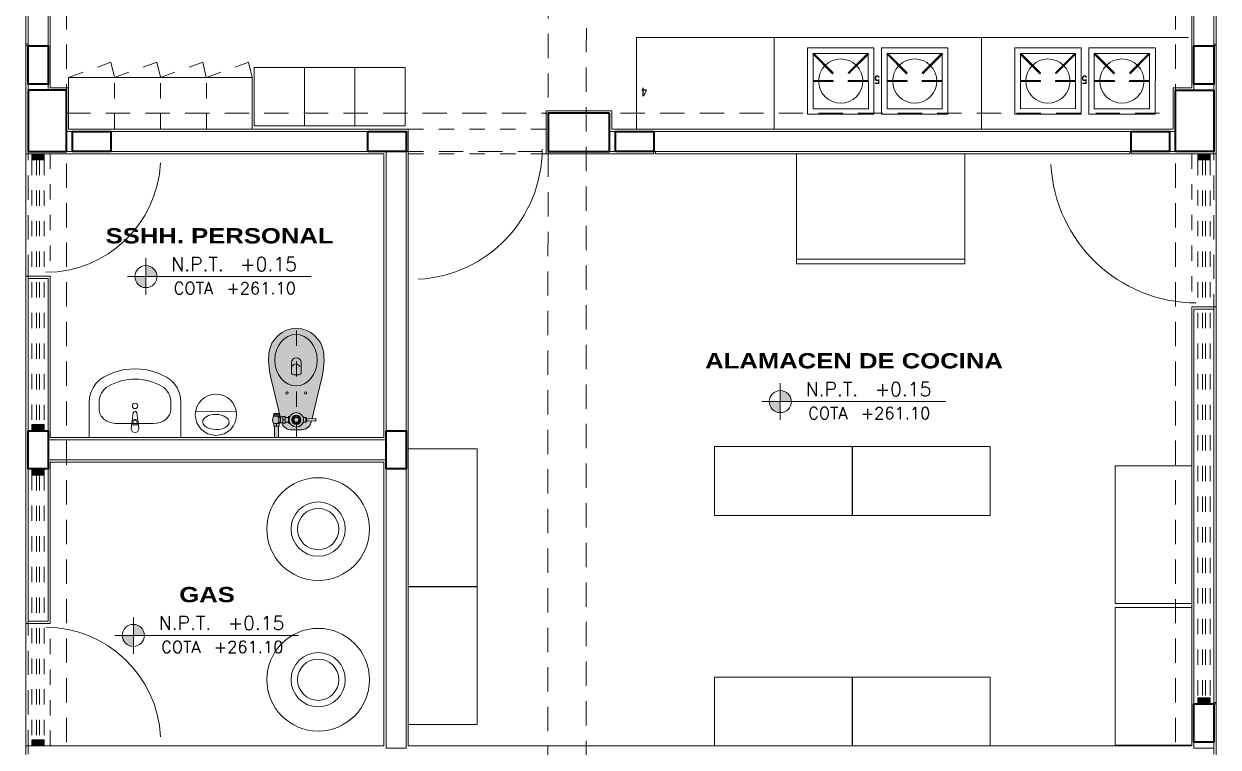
# Model space of a CAD drawing. Header units: metres. Extents: x 349703 to 349913, y 9282546 to 9282694.
# Drawn here: x 349721.92 to 349729.72, y 9282613.56 to 9282618.29 of the extents above; entities that cross this region are included whole.
import ezdxf
from ezdxf.enums import TextEntityAlignment as Align

# ---------------------------------------------------------------- set-up
doc = ezdxf.new("R2010")
doc.units = ezdxf.units.M
doc.header["$LTSCALE"] = 0.25
doc.linetypes.add('01 nivel$0$HIDDEN2', pattern=[0.1875, 0.125, -0.0625])
doc.linetypes.add('DASHED2', pattern=[0.762, 0.635, -0.127])
for name, color, linetype, lineweight in [('0_PROYECCIONES 1', 1, 'DASHED2', 0), ('0_VANOS', 30, 'Continuous', 9), ('ARQ-FONDO', 253, 'CONTINUOUS', 9)]:
    doc.layers.add(name, color=color, linetype=linetype, lineweight=lineweight)
doc.styles.add('MOYO2', font='arialbd.ttf', dxfattribs={"width": 1.2})
doc.styles.get("Standard").update_dxf_attribs({"font": 'arial.ttf'})
doc.styles.add('TM-DIM', font='romans.shx')

# ---------------------------------------------------------------- blocks, each defined once
blk = doc.blocks.new('vereda sumñdcjw')
at = {"layer": 'ARQ-FONDO', "flags": 128}
blk.add_lwpolyline([(350088.42, 9282377.5818), (350100.95, 9282377.5818), (350100.95, 9282359.5518), (350098.575, 9282359.5518), (350098.575, 9282346.2018), (350090.795, 9282346.2018), (350090.795, 9282359.5518), (350088.42, 9282359.5518), (350088.42, 9282377.5818)], dxfattribs=at)
blk = doc.blocks.new('VIGAS SUM Y COCINA')
at = {"layer": 'ARQ-FONDO', "linetype": 'DASHED2', "lineweight": 0}
for points in [[(350159.5322, 9282359.2668), (350159.2822, 9282359.2668), (350159.2772, 9282346.4668), (350159.5272, 9282346.4668)], [(350156.1322, 9282359.1168), (350155.8822, 9282359.1168), (350155.8822, 9282346.6168), (350156.1322, 9282346.6168)], [(350163.3822, 9282359.1168), (350163.6322, 9282359.1168), (350163.6322, 9282346.6168), (350163.3822, 9282346.6168)], [(350156.1322, 9282354.8668), (350163.3822, 9282354.8668), (350163.3822, 9282354.6168), (350156.1322, 9282354.6168)]]:
    blk.add_lwpolyline(points, close=True, dxfattribs=at)
blk = doc.blocks.new('*U591')
h = blk.add_hatch(color=251)
h.paths.add_polyline_path([(0.75, -0.1724), (0.75, -0.2324), (0.81, -0.2324, 0.414214)])
h.paths.add_polyline_path([(0.75, -0.2324), (0.69, -0.2324, 0.414214), (0.75, -0.2924)])
at = {"color": 2}
for p, q in [((0.75, -0.1324), (0.75, -0.3324)), ((0.65, -0.2324), (1.65, -0.2324))]:
    blk.add_line(p, q, dxfattribs=at)
blk.add_circle((0.75, -0.2324), 0.06, dxfattribs=at)
at = {"color": 2, "style": 'TM-DIM'}
blk.add_text('COTA', height=0.065, rotation=360, dxfattribs=at).set_placement((1.0088, -0.3282), align=Align.CENTER)
for tag, p, height in [('NIV_P', (0.8881, -0.2024), 0.075), ('VALOR_P', (1.2641, -0.2024), 0.075), ('COTA_P', (1.1884, -0.3282), 0.065)]:
    blk.add_attdef(tag, p, '', height=height, rotation=360, dxfattribs=at)
blk = doc.blocks.new('Lavabo 22')
at = {"layer": 'ARQ-FONDO', "linetype": 'Continuous'}
for p, q in [((-0.3, 0), (-0.3, -0.2291)), ((0.3, 0), (-0.3, 0)), ((0.3, -0.2291), (0.3, 0)), ((-0.025, -0.0573), (-0.021, -0.0993)), ((0.021, -0.0993), (0.025, -0.0573)), ((0.1188, -0.0923), (-0.1188, -0.0923)), ((-0.0177, -0.1088), (-0.0111, -0.1617)), ((-0.0136, -0.0971), (-0.0136, -0.0822)), ((-0.0136, -0.0822), (0.0136, -0.0822)), ((0.0111, -0.1617), (0.0177, -0.1088)), ((0.0136, -0.0822), (0.0136, -0.0971)), ((-0.3, -0.2291), (-0.2971, -0.2628)), ((-0.2348, -0.1833), (-0.2348, -0.2291)), ((0.2348, -0.1833), (0.2348, -0.2291)), ((0.2971, -0.2628), (0.3, -0.2291)), ((-0.2971, -0.2628), (-0.2885, -0.2955)), ((-0.2885, -0.2955), (-0.2745, -0.326)), ((0.2745, -0.326), (0.2885, -0.2955)), ((0.2885, -0.2955), (0.2971, -0.2628)), ((-0.2745, -0.326), (-0.2555, -0.3534)), ((-0.2555, -0.3534), (-0.2322, -0.3769)), ((-0.2322, -0.3769), (-0.2052, -0.3956)), ((0.2052, -0.3956), (0.2322, -0.3769)), ((0.2322, -0.3769), (0.2555, -0.3534)), ((0.2555, -0.3534), (0.2745, -0.326)), ((-0.2052, -0.3956), (-0.14, -0.4255)), ((-0.14, -0.4255), (-0.071, -0.4438)), ((-0.071, -0.4438), (0, -0.45)), ((0, -0.45), (0.071, -0.4438)), ((0.071, -0.4438), (0.14, -0.4255)), ((0.14, -0.4255), (0.2052, -0.3956))]:
    blk.add_line(p, q, dxfattribs=at)
blk.add_circle((0, -0.2071), 0.0175, dxfattribs=at)
for centre, radius, start, end in [((0, -0.0573), 0.025, 0, 180), ((0, -0.0974), 0.0211, 185.16961, 212.77103), ((0, -0.0974), 0.0211, 212.77103, 327.22897), ((0, -0.0971), 0.0136, 180, 0), ((0, -0.0974), 0.0211, 327.22897, 354.83039), ((0, -0.1603), 0.0112, 187.13892, 352.86108)]:
    blk.add_arc(centre, radius, start, end, dxfattribs=at)
for centre, major_axis, ratio, start_param, end_param in [((-0.1187, -0.1833), (0.1161, 0), 0.783646, 1.570796, 3.141593), ((0.1187, -0.1833), (0.1161, 0), 0.783646, 0, 1.570796), ((-0.1189, -0.2291), (0, 0.1212), 0.956522, 1.570796, 2.644618), ((0.1189, -0.2291), (0, 0.1212), 0.956522, 3.638567, 4.712389), ((0, 0), (0, 0.3818), 0.956522, 2.644618, 3.638567)]:
    blk.add_ellipse(centre, major_axis=major_axis, ratio=ratio, start_param=start_param, end_param=end_param, dxfattribs=at)
blk = doc.blocks.new('*U541')
at = {"true_color": 0xffffff}
h = blk.add_hatch(color=7, dxfattribs=at)
h.dxf.hatch_style = 1
edge = h.paths.add_edge_path()
edge.add_line((-0.074, -0.1435), (0, -0.1435))
edge.add_line((0, -0.1435), (0, -0.1165))
edge.add_line((0, -0.1165), (-0.074, -0.1165))
edge.add_line((-0.074, -0.1165), (-0.074, -0.113))
edge.add_line((-0.074, -0.113), (-0.091, -0.113))
edge.add_line((-0.091, -0.113), (-0.091, -0.1104))
edge.add_line((-0.091, -0.1104), (-0.0955, -0.1104))
edge.add_line((-0.0955, -0.1104), (-0.0955, -0.1035))
edge.add_line((-0.0955, -0.1035), (-0.096, -0.1035))
edge.add_line((-0.096, -0.1035), (-0.096, -0.0961))
edge.add_line((-0.096, -0.0961), (-0.0935, -0.0955))
edge.add_arc((-0.1215, -0.0297), 0.0716, 293.03958, 362.42193)
edge.add_line((-0.05, -0.0267), (-0.05, 0.0267))
edge.add_arc((-0.1215, 0.0297), 0.0716, 357.57807, 426.96042)
edge.add_line((-0.0935, 0.0955), (-0.108, 0.099))
edge.add_line((-0.108, 0.099), (-0.107, 0.1265))
edge.add_line((-0.107, 0.1265), (-0.109, 0.1285))
edge.add_line((-0.109, 0.1285), (-0.1229, 0.1285))
edge.add_line((-0.1229, 0.1285), (-0.1249, 0.1265))
edge.add_line((-0.1249, 0.1265), (-0.1241, 0.1029))
edge.add_line((-0.1241, 0.1029), (-0.3644, 0.1607))
edge.add_arc((-0.5111, -0.3604), 0.5414, 74.27222, 94.54987)
edge.add_arc((-0.5302, -0.0032), 0.1841, 97.45905, 178.99352)
edge.add_arc((-0.5302, 0.0032), 0.1841, 181.00648, 262.54095)
edge.add_arc((-0.5111, 0.3604), 0.5414, 265.45013, 285.72778)
edge.add_line((-0.3644, -0.1607), (-0.1365, -0.1059))
edge.add_line((-0.1365, -0.1059), (-0.1365, -0.1104))
edge.add_line((-0.1365, -0.1104), (-0.148, -0.1104))
edge.add_line((-0.148, -0.1104), (-0.148, -0.113))
edge.add_line((-0.148, -0.113), (-0.158, -0.113))
edge.add_line((-0.158, -0.113), (-0.158, -0.147))
edge.add_line((-0.158, -0.147), (-0.148, -0.147))
edge.add_line((-0.148, -0.147), (-0.148, -0.1496))
edge.add_line((-0.148, -0.1496), (-0.139, -0.1496))
edge.add_arc((-0.116, -0.1031), 0.0519, 243.71578, 296.28422)
edge.add_line((-0.093, -0.1496), (-0.091, -0.1496))
edge.add_line((-0.091, -0.1496), (-0.091, -0.147))
edge.add_line((-0.091, -0.147), (-0.074, -0.147))
edge.add_line((-0.074, -0.147), (-0.074, -0.1435))
for p, q in [((-0.1241, 0.1029), (-0.3644, 0.1607)), ((-0.1249, 0.1265), (-0.1229, 0.1285)), ((-0.1249, 0.1265), (-0.123, 0.0695)), ((-0.107, 0.1265), (-0.1249, 0.1265)), ((-0.109, 0.1285), (-0.1229, 0.1285)), ((-0.107, 0.1265), (-0.109, 0.1285)), ((-0.107, 0.1265), (-0.109, 0.0695)), ((-0.0935, 0.0955), (-0.108, 0.099)), ((-0.4909, 0.0325), (-0.4258, 0.0325)), ((-0.4108, -0.0175), (-0.4108, 0.0175)), ((-0.1296, 0.0455), (-0.137, 0.0455)), ((-0.137, 0.0426), (-0.137, 0.0455)), ((-0.131, 0.063), (-0.1285, 0.0655)), ((-0.131, 0.0455), (-0.131, 0.063)), ((-0.131, 0.063), (-0.101, 0.063)), ((-0.1285, 0.0655), (-0.1035, 0.0655)), ((-0.109, 0.0695), (-0.123, 0.0695)), ((-0.101, 0.063), (-0.1035, 0.0655)), ((-0.1023, 0.0455), (-0.095, 0.0455)), ((-0.101, 0.0455), (-0.101, 0.063)), ((-0.095, 0.0426), (-0.095, 0.0455)), ((-0.05, -0.0267), (-0.05, 0.0267)), ((-0.4898, -0.0325), (-0.4258, -0.0325)), ((-0.1385, -0.0735), (-0.1385, -0.0885)), ((-0.1385, -0.0735), (-0.0935, -0.0735)), ((-0.138, -0.0505), (-0.138, -0.0421)), ((-0.094, -0.0505), (-0.138, -0.0505)), ((-0.1315, -0.0505), (-0.1315, -0.0735)), ((-0.116, -0.0757), (-0.116, -0.0863)), ((-0.1005, -0.0505), (-0.1005, -0.0735)), ((-0.094, -0.0505), (-0.094, -0.0421)), ((-0.0935, -0.0735), (-0.0935, -0.0885)), ((-0.1365, -0.1059), (-0.3644, -0.1607)), ((-0.158, -0.147), (-0.158, -0.113)), ((-0.148, -0.113), (-0.158, -0.113)), ((-0.148, -0.147), (-0.158, -0.147)), ((-0.1496, -0.13), (-0.1563, -0.13)), ((-0.148, -0.1496), (-0.148, -0.1104)), ((-0.1365, -0.1104), (-0.148, -0.1104)), ((-0.139, -0.1496), (-0.148, -0.1496)), ((-0.139, -0.1496), (-0.139, -0.1104)), ((-0.1385, -0.0885), (-0.0935, -0.0885)), ((-0.1365, -0.1202), (-0.1365, -0.1035)), ((-0.0955, -0.1035), (-0.1365, -0.1035)), ((-0.136, -0.0885), (-0.136, -0.1035)), ((-0.096, -0.0885), (-0.096, -0.1035)), ((-0.0935, -0.0955), (-0.096, -0.0961)), ((-0.0955, -0.1202), (-0.0955, -0.1035)), ((-0.091, -0.1104), (-0.0955, -0.1104)), ((-0.093, -0.1496), (-0.093, -0.1104)), ((-0.091, -0.1496), (-0.093, -0.1496)), ((-0.091, -0.1496), (-0.091, -0.1104)), ((-0.074, -0.113), (-0.091, -0.113)), ((-0.074, -0.147), (-0.091, -0.147)), ((-0.0756, -0.13), (-0.0893, -0.13)), ((-0.074, -0.147), (-0.074, -0.113)), ((0, -0.1165), (-0.074, -0.1165)), ((0, -0.1435), (-0.074, -0.1435)), ((0, -0.1165), (0, -0.1435))]:
    blk.add_line(p, q)
for points in [[(-0.3644, 0.1607, 0.08871), (-0.5541, 0.1793, 0.371571), (-0.7142, 0)], [(-0.3644, -0.1607, -0.08871), (-0.5541, -0.1793, -0.371571), (-0.7142, 0)]]:
    blk.add_lwpolyline(points, format="xyb")
blk.add_lwpolyline([(-0.1, 0.0092), (-0.116, 0.0185), (-0.132, 0.0092), (-0.132, -0.0092), (-0.116, -0.0185), (-0.1, -0.0092)], close=True)
for centre, radius in [((-0.2903, 0.0618), 0.00767), ((-0.116, 0), 0.0475), ((-0.116, 0), 0.03), ((-0.116, 0), 0.029), ((-0.116, 0), 0.0261), ((-0.116, 0), 0.024), ((-0.116, 0), 0.0232), ((-0.116, 0), 0.016), ((-0.2903, -0.0618), 0.00767)]:
    blk.add_circle(centre, radius)
for centre, radius, start, end in [((-0.1215, 0.0297), 0.0716, 357.57807, 66.96042), ((-0.4883, 0), 0.0326, 94.69817, 267.37177), ((-0.4544, -0.0027), 0.0267, 112.8247, 241.59324), ((-0.4258, 0.0175), 0.015, 0, 90), ((-0.1265, 0.018), 0.0275, 98.6529, 112.41212), ((-0.1181, 0.0637), 0.00754, 129.75753, 166.2317), ((-0.1138, 0.0637), 0.00754, 13.7683, 50.24247), ((-0.1055, 0.018), 0.0275, 67.58788, 81.3471), ((-0.4258, -0.0175), 0.015, 270, 0), ((-0.1272, -0.103), 0.0295, 67.58788, 112.41212), ((-0.1208, -0.0203), 0.0304, 235.73791, 262.18707), ((-0.1047, -0.103), 0.0295, 67.58788, 112.41212), ((-0.1111, -0.0203), 0.0304, 277.81293, 304.26209), ((-0.1215, -0.0297), 0.0716, 293.03958, 2.42193), ((-0.1357, -0.1215), 0.0223, 157.58788, 202.41212), ((-0.1357, -0.1385), 0.0223, 157.58788, 202.41212), ((-0.1703, -0.1215), 0.0223, 337.58788, 22.41212), ((-0.1703, -0.1385), 0.0223, 337.58788, 22.41212), ((-0.116, -0.1031), 0.0519, 243.71578, 296.28422), ((-0.1272, -0.059), 0.0295, 247.58788, 292.41212), ((-0.116, -0.1406), 0.0371, 56.49155, 123.50845), ((-0.116, -0.1555), 0.0408, 69.19873, 110.80127), ((-0.1047, -0.059), 0.0295, 247.58788, 292.41212), ((-0.0687, -0.1215), 0.0223, 157.58788, 202.41212), ((-0.0687, -0.1385), 0.0223, 157.58788, 202.41212), ((-0.0963, -0.1215), 0.0223, 337.58788, 22.41212), ((-0.0963, -0.1385), 0.0223, 337.58788, 22.41212)]:
    blk.add_arc(centre, radius, start, end)
blk.add_ellipse((-0.5058, -0.0021), major_axis=(-0.1683, 0), ratio=0.821749)
at = {"layer": '0_PROYECCIONES 1', "ltscale": 0.3}
blk.add_line((0, 0), (-0.75, 0), dxfattribs=at)
blk = doc.blocks.new('*U924')
at = {"linetype": 'Continuous', "true_color": 0xbebebe}
for points in [[(3032.1314, 1351.1888), (3032.1314, 1351.2688), (3032.1714, 1351.2688), (3032.1714, 1351.1888)], [(3033.9014, 1351.1888), (3033.9014, 1351.2688), (3033.9414, 1351.2688), (3033.9414, 1351.1888)]]:
    blk.add_hatch(color=9, dxfattribs=at).paths.add_polyline_path(points)
at = {"layer": '0_VANOS', "linetype": 'Continuous'}
for p, q in [((3032.1314, 1351.2688), (3032.1714, 1351.2688)), ((3032.1314, 1351.2688), (3032.1314, 1351.1888)), ((3032.1714, 1351.2688), (3032.1714, 1351.1888)), ((3033.9014, 1351.1888), (3033.9014, 1351.2688)), ((3033.9014, 1351.2688), (3033.9414, 1351.2688)), ((3033.9414, 1351.2688), (3033.9414, 1351.1888)), ((3032.1714, 1351.1888), (3032.1314, 1351.1888)), ((3033.9414, 1351.1888), (3033.9014, 1351.1888))]:
    blk.add_line(p, q, dxfattribs=at)
at = {"layer": '0_VANOS', "linetype": '01 nivel$0$HIDDEN2', "ltscale": 0.5}
for p, q in [((3032.1708, 1351.2688), (3033.9008, 1351.2688)), ((3032.1714, 1351.2388), (3033.9014, 1351.2388)), ((3032.1714, 1351.2188), (3033.9014, 1351.2188)), ((3032.1714, 1351.1888), (3033.9014, 1351.1888))]:
    blk.add_line(p, q, dxfattribs=at)
at = {"layer": '0_VANOS', "linetype": '01 nivel$0$HIDDEN2'}
blk.add_line((3033.9014, 1351.2688), (3033.9414, 1351.2688), dxfattribs=at)
blk = doc.blocks.new('*U927')
at = {"linetype": 'Continuous', "true_color": 0xbebebe}
for points in [[(3032.1314, 1351.1888), (3032.1314, 1351.2688), (3032.1714, 1351.2688), (3032.1714, 1351.1888)], [(3035.6864, 1351.1888), (3035.6864, 1351.2688), (3035.7264, 1351.2688), (3035.7264, 1351.1888)]]:
    blk.add_hatch(color=9, dxfattribs=at).paths.add_polyline_path(points)
at = {"layer": '0_VANOS', "linetype": 'Continuous'}
for p, q in [((3032.1314, 1351.2688), (3032.1714, 1351.2688)), ((3032.1314, 1351.2688), (3032.1314, 1351.1888)), ((3032.1714, 1351.2688), (3032.1714, 1351.1888)), ((3035.6864, 1351.1888), (3035.6864, 1351.2688)), ((3035.6864, 1351.2688), (3035.7264, 1351.2688)), ((3035.7264, 1351.2688), (3035.7264, 1351.1888)), ((3032.1714, 1351.1888), (3032.1314, 1351.1888)), ((3035.7264, 1351.1888), (3035.6864, 1351.1888))]:
    blk.add_line(p, q, dxfattribs=at)
at = {"layer": '0_VANOS', "linetype": '01 nivel$0$HIDDEN2', "ltscale": 0.5}
for p, q in [((3032.1708, 1351.2688), (3035.6858, 1351.2688)), ((3032.1714, 1351.2388), (3035.6864, 1351.2388)), ((3032.1714, 1351.2188), (3035.6864, 1351.2188)), ((3032.1714, 1351.1888), (3035.6864, 1351.1888))]:
    blk.add_line(p, q, dxfattribs=at)
at = {"layer": '0_VANOS', "linetype": '01 nivel$0$HIDDEN2'}
blk.add_line((3035.6864, 1351.2688), (3035.7264, 1351.2688), dxfattribs=at)
blk = doc.blocks.new('*U934')
blk.add_arc((0.0211, 0.0474), 0.9539, 0.15786, 87.08143)
blk = doc.blocks.new('*U933')
blk.add_arc((0.0215, 0.0476), 0.8535, 0.15786, 87.08143)
blk = doc.blocks.new('*U931')
blk.add_arc((0.022, 0.0479), 0.7531, 0.15786, 87.08143)
blk = doc.blocks.new('sum y comedor varones')
at = {"layer": 'ARQ-FONDO'}
for p, q in [((350160.7577, 9282355.3618), (350160.7577, 9282354.7618)), ((350162.1124, 9282355.3618), (350160.7577, 9282355.3618)), ((350160.7577, 9282355.3618), (350160.7577, 9282354.7618)), ((350163.467, 9282355.3618), (350162.1124, 9282355.3618)), ((350162.1124, 9282355.3618), (350162.1124, 9282354.7618)), ((350157.2437, 9282352.9147), (350156.9766, 9282352.9165))]:
    blk.add_line(p, q, dxfattribs=at)
at = {"layer": 'ARQ-FONDO', "extrusion": (-8.64955e-08, -1.9304e-11, 1)}
for p, q in [((350161.4099, 9282355.2929, 0), (350160.9766, 9282355.2928, 0)), ((350160.9766, 9282355.2928, 0), (350160.9767, 9282354.8595, 0)), ((350161.41, 9282354.8596, 0), (350161.4099, 9282355.2929, 0)), ((350162.7646, 9282355.2929, 0), (350162.3312, 9282355.2928, 0)), ((350162.3312, 9282355.2928, 0), (350162.3313, 9282354.8595, 0)), ((350162.7647, 9282354.8596, 0), (350162.7646, 9282355.2929, 0)), ((350161.0101, 9282355.2542, 0), (350161.1397, 9282355.1246, 0)), ((350161.3738, 9282355.2568, 0), (350161.0127, 9282355.2567, 0)), ((350161.0127, 9282355.2567, 0), (350161.0128, 9282354.8956, 0)), ((350161.0152, 9282355.2593, 0), (350161.1448, 9282355.1298, 0)), ((350161.2417, 9282355.1298, 0), (350161.3713, 9282355.2594, 0)), ((350161.2468, 9282355.1247, 0), (350161.3764, 9282355.2543, 0)), ((350161.3739, 9282354.8957, 0), (350161.3738, 9282355.2568, 0)), ((350162.3648, 9282355.2542, 0), (350162.4944, 9282355.1246, 0)), ((350162.7285, 9282355.2568, 0), (350162.3673, 9282355.2567, 0)), ((350162.3673, 9282355.2567, 0), (350162.3674, 9282354.8956, 0)), ((350162.3699, 9282355.2593, 0), (350162.4995, 9282355.1298, 0)), ((350162.5964, 9282355.1298, 0), (350162.7259, 9282355.2594, 0)), ((350162.6015, 9282355.1247, 0), (350162.731, 9282355.2543, 0)), ((350162.7286, 9282354.8957, 0), (350162.7285, 9282355.2568, 0)), ((350161.3739, 9282355.0799, 0), (350161.2417, 9282355.0798, 0)), ((350161.3739, 9282355.0726, 0), (350161.2417, 9282355.0726, 0)), ((350162.7285, 9282355.0799, 0), (350162.5964, 9282355.0798, 0)), ((350162.7285, 9282355.0726, 0), (350162.5964, 9282355.0726, 0))]:
    blk.add_line(p, q, dxfattribs=at)
at = {"layer": 'ARQ-FONDO', "extrusion": (-8.64955e-08, 1.93038e-11, 1)}
for p, q in [((350161.4601, 9282354.8595, 0), (350161.4602, 9282355.2929, 0)), ((350161.4602, 9282355.2929, 0), (350161.8935, 9282355.2928, 0)), ((350161.8935, 9282355.2928, 0), (350161.8934, 9282354.8594, 0)), ((350162.8147, 9282354.8595, 0), (350162.8148, 9282355.2929, 0)), ((350162.8148, 9282355.2929, 0), (350163.2482, 9282355.2928, 0)), ((350163.2497, 9282355.2928, 0), (350163.2496, 9282354.8594, 0)), ((350161.4962, 9282354.8956, 0), (350161.4963, 9282355.2567, 0)), ((350161.4963, 9282355.2567, 0), (350161.8574, 9282355.2567, 0)), ((350161.8574, 9282355.2567, 0), (350161.8573, 9282354.8955, 0)), ((350162.8508, 9282354.8956, 0), (350162.8509, 9282355.2567, 0)), ((350162.8509, 9282355.2567, 0), (350163.2121, 9282355.2567, 0)), ((350163.2121, 9282355.2567, 0), (350163.212, 9282354.8955, 0)), ((350161.8574, 9282355.0797, 0), (350161.7252, 9282355.0797, 0)), ((350161.8574, 9282355.0725, 0), (350161.7252, 9282355.0725, 0)), ((350163.212, 9282355.0797, 0), (350163.0799, 9282355.0797, 0)), ((350163.212, 9282355.0725, 0), (350163.0799, 9282355.0725, 0))]:
    blk.add_line(p, q, dxfattribs=at)
at = {"layer": 'ARQ-FONDO', "linetype": 'DASHED2', "ltscale": 0.25}
for p, q in [((350156.1472, 9282355.0993), (350156.4237, 9282355.1995)), ((350156.4237, 9282355.1995), (350156.4472, 9282355.0993)), ((350156.4472, 9282355.0993), (350156.7237, 9282355.1995)), ((350156.7237, 9282355.1995), (350156.7472, 9282355.0993)), ((350156.7472, 9282355.0993), (350157.0237, 9282355.1995)), ((350157.0237, 9282355.1995), (350157.0472, 9282355.0993)), ((350157.0472, 9282355.0993), (350157.3237, 9282355.1995)), ((350157.3237, 9282355.1995), (350157.3472, 9282355.0993)), ((350156.4472, 9282354.7618), (350156.4472, 9282355.0993)), ((350156.7472, 9282354.7618), (350156.7472, 9282355.0993)), ((350157.0472, 9282354.7618), (350157.0472, 9282355.0993))]:
    blk.add_line(p, q, dxfattribs=at)
at = {"layer": 'ARQ-FONDO', "extrusion": (-8.65108e-08, -6.8535e-08, 1)}
for p, q in [((350161.4937, 9282355.2542, 0), (350161.6232, 9282355.1246, 0)), ((350161.4988, 9282355.2593, 0), (350161.6283, 9282355.1297, 0)), ((350161.7253, 9282355.1297, 0), (350161.8549, 9282355.2592, 0)), ((350161.7304, 9282355.1246, 0), (350161.86, 9282355.2541, 0)), ((350162.8484, 9282355.2542, 0), (350162.9779, 9282355.1246, 0)), ((350162.8535, 9282355.2593, 0), (350162.983, 9282355.1297, 0)), ((350163.0799, 9282355.1297, 0), (350163.2095, 9282355.2592, 0)), ((350163.085, 9282355.1246, 0), (350163.2146, 9282355.2541, 0))]:
    blk.add_line(p, q, dxfattribs=at)
at = {"layer": 'ARQ-FONDO', "extrusion": (-6.9851e-12, 3.42771e-08, 1)}
for p, q in [((350161.1448, 9282355.1298, 0), (350161.1397, 9282355.1246, 0)), ((350162.4995, 9282355.1298, 0), (350162.4944, 9282355.1246, 0)), ((350161.1449, 9282355.0798, 0), (350161.1449, 9282355.0726, 0)), ((350161.2417, 9282355.0798, 0), (350161.2417, 9282355.0726, 0)), ((350162.4995, 9282355.0798, 0), (350162.4995, 9282355.0726, 0)), ((350162.5964, 9282355.0798, 0), (350162.5964, 9282355.0726, 0))]:
    blk.add_line(p, q, dxfattribs=at)
at = {"layer": 'ARQ-FONDO', "extrusion": (-6.985e-12, -3.42771e-08, 1)}
for p, q in [((350161.6283, 9282355.1297, 0), (350161.6232, 9282355.1246, 0)), ((350162.983, 9282355.1297, 0), (350162.9779, 9282355.1246, 0)), ((350161.6284, 9282355.0725, 0), (350161.6284, 9282355.0797, 0)), ((350161.7252, 9282355.0725, 0), (350161.7252, 9282355.0797, 0)), ((350162.983, 9282355.0725, 0), (350162.983, 9282355.0797, 0)), ((350163.0799, 9282355.0725, 0), (350163.0799, 9282355.0797, 0))]:
    blk.add_line(p, q, dxfattribs=at)
at = {"layer": 'ARQ-FONDO', "extrusion": (8.64968e-08, 1.93048e-11, 1)}
for p, q in [((350161.0127, 9282355.0798, 0), (350161.1449, 9282355.0798, 0)), ((350161.0127, 9282355.0726, 0), (350161.1449, 9282355.0726, 0)), ((350162.3674, 9282355.0798, 0), (350162.4995, 9282355.0798, 0)), ((350162.3674, 9282355.0726, 0), (350162.4995, 9282355.0726, 0))]:
    blk.add_line(p, q, dxfattribs=at)
at = {"layer": 'ARQ-FONDO', "extrusion": (8.64968e-08, -1.93046e-11, 1)}
for p, q in [((350161.4962, 9282355.0798, 0), (350161.6284, 9282355.0797, 0)), ((350161.4962, 9282355.0725, 0), (350161.6284, 9282355.0725, 0)), ((350162.8509, 9282355.0798, 0), (350162.983, 9282355.0797, 0)), ((350162.8509, 9282355.0725, 0), (350162.983, 9282355.0725, 0))]:
    blk.add_line(p, q, dxfattribs=at)
at = {"layer": 'ARQ-FONDO'}
for points in [[(350163.4872, 9282358.8168), (350163.4872, 9282357.1218), (350160.9272, 9282357.1218), (350160.9272, 9282356.9618), (350163.4872, 9282356.9618), (350163.4872, 9282355.3068)], [(350163.6322, 9282355.3168), (350163.6472, 9282355.3168), (350163.6472, 9282358.8168), (350163.6322, 9282358.8168)], [(350156.0272, 9282355.3068), (350156.0272, 9282355.7018), (350155.8672, 9282355.7018), (350155.8672, 9282355.3168), (350155.8822, 9282355.3168)], [(350159.8577, 9282355.3618), (350160.7577, 9282355.3618), (350160.7577, 9282354.7618), (350159.8577, 9282354.7618), (350159.8577, 9282355.3618)], [(350155.8672, 9282355.0318), (350155.8672, 9282355.3068), (350156.0122, 9282355.3068)], [(350156.0272, 9282355.3068), (350156.0272, 9282355.0318), (350156.1472, 9282355.0318), (350156.1472, 9282354.7618), (350156.4222, 9282354.7618)], [(350163.0822, 9282354.7618), (350163.3672, 9282354.7618), (350163.3672, 9282355.0318), (350163.4872, 9282355.0318), (350163.4872, 9282355.3068)], [(350163.5022, 9282355.3068), (350163.6472, 9282355.3068), (350163.6472, 9282355.0318)], [(350163.6322, 9282355.0418), (350163.6322, 9282355.0418)], [(350156.1472, 9282354.6018), (350155.8672, 9282354.6018), (350155.8672, 9282355.0318)], [(350163.6472, 9282355.0318), (350163.6472, 9282354.6018), (350163.3572, 9282354.6018)], [(350159.6972, 9282354.7618), (350159.6972, 9282354.8818), (350159.2672, 9282354.8818), (350159.2672, 9282354.6018), (350159.6972, 9282354.6018), (350159.9722, 9282354.6018), (350159.9722, 9282354.7468)], [(350156.4222, 9282354.7618), (350158.1022, 9282354.7618)], [(350156.4222, 9282354.7468), (350156.4222, 9282354.6168)], [(350158.1022, 9282354.7618), (350158.3672, 9282354.7618), (350158.3672, 9282354.6018)], [(350158.1022, 9282354.7468), (350158.1022, 9282354.6168)], [(350159.9722, 9282354.7618), (350159.6972, 9282354.7618)], [(350163.0822, 9282354.7618), (350159.9722, 9282354.7618)], [(350163.3572, 9282354.6018), (350163.0922, 9282354.6018), (350163.0922, 9282354.7468)], [(350156.4222, 9282350.7318), (350158.2072, 9282350.7318), (350158.2072, 9282352.5868), (350156.0272, 9282352.5868), (350156.0272, 9282351.5318), (350155.8672, 9282351.5318), (350155.8672, 9282353.8018), (350156.0272, 9282353.8018), (350156.0272, 9282352.7468), (350158.2072, 9282352.7468), (350158.2072, 9282354.6018), (350158.1022, 9282354.6018)], [(350156.4222, 9282354.6018), (350156.1472, 9282354.6018)], [(350158.1022, 9282354.6018), (350156.4222, 9282354.6018)], [(350158.9922, 9282350.7318), (350158.3672, 9282350.7318), (350158.3672, 9282354.6168)], [(350159.9822, 9282354.6168), (350159.9822, 9282354.6018), (350163.0822, 9282354.6018), (350163.0822, 9282354.6168)], [(350163.4872, 9282351.0068), (350163.4872, 9282353.6018), (350163.6472, 9282353.6018), (350163.6472, 9282351.0168), (350163.6322, 9282351.0168)], [(350163.3572, 9282350.7318), (350163.4872, 9282350.7318), (350163.4872, 9282351.0068)], [(350163.5022, 9282351.0068), (350163.6472, 9282351.0068), (350163.6472, 9282350.7318)], [(350156.4222, 9282350.5718), (350156.1472, 9282350.5718), (350156.1472, 9282350.3018), (350155.8672, 9282350.3018), (350155.8672, 9282350.7318), (350156.1472, 9282350.7318)], [(350156.1472, 9282350.7318), (350156.4222, 9282350.7318)], [(350158.9922, 9282350.7318), (350158.9922, 9282350.7318), (350159.2572, 9282350.7318)], [(350159.2572, 9282350.7318), (350159.7072, 9282350.7318)], [(350159.7072, 9282350.7318), (350159.9722, 9282350.7318), (350159.9722, 9282350.7317)], [(350163.0922, 9282350.7318), (350163.0922, 9282350.7318), (350159.9722, 9282350.7318)], [(350163.0922, 9282350.7318), (350163.3572, 9282350.7318)], [(350163.6472, 9282350.7318), (350163.6472, 9282350.2918)]]:
    blk.add_lwpolyline(points, dxfattribs=at)
for points in [[(350163.6322, 9282358.8268), (350163.5022, 9282358.8268), (350163.5022, 9282355.0168), (350163.6322, 9282355.0168)], [(350155.8822, 9282355.3068), (350156.0122, 9282355.3068), (350156.0122, 9282355.6868), (350155.8822, 9282355.6868)], [(350157.6884, 9282355.1639), (350157.6884, 9282354.7839), (350157.3593, 9282354.7839), (350157.3593, 9282355.1639)], [(350158.0176, 9282355.1639), (350158.0176, 9282354.7839), (350157.6884, 9282354.7839), (350157.6884, 9282355.1639)], [(350158.3467, 9282355.1639), (350158.3467, 9282354.7839), (350158.0176, 9282354.7839), (350158.0176, 9282355.1639)], [(350156.0122, 9282355.0568), (350156.0122, 9282355.0168), (350155.8822, 9282355.0168), (350155.8822, 9282355.0568)], [(350156.1472, 9282354.7618), (350157.3472, 9282354.7618), (350157.3472, 9282355.0993), (350156.1472, 9282355.0993)], [(350163.6322, 9282355.0568), (350163.6322, 9282355.0168), (350163.5022, 9282355.0168), (350163.5022, 9282355.0568)], [(350156.1322, 9282354.7468), (350156.1722, 9282354.7468), (350156.1722, 9282354.6168), (350156.1322, 9282354.6168)], [(350158.1022, 9282354.6168), (350156.4222, 9282354.6168), (350156.4222, 9282354.7468), (350158.1022, 9282354.7468)], [(350159.6822, 9282354.7468), (350159.7222, 9282354.7468), (350159.7222, 9282354.6168), (350159.6822, 9282354.6168)], [(350159.9722, 9282354.6168), (350163.0922, 9282354.6168), (350163.0922, 9282354.7468), (350159.9722, 9282354.7468)], [(350163.3422, 9282354.7468), (350163.3822, 9282354.7468), (350163.3822, 9282354.6168), (350163.3422, 9282354.6168)], [(350158.3522, 9282354.6168), (350158.2222, 9282354.6168), (350158.2222, 9282350.7168), (350158.3522, 9282350.7168)], [(350162.0049, 9282353.8818), (350160.9049, 9282353.8822), (350160.9052, 9282354.6022), (350162.0052, 9282354.6018)], [(350160.9049, 9282353.8822), (350162.0049, 9282353.8818), (350162.005, 9282353.9118), (350160.905, 9282353.9122)], [(350155.8822, 9282351.5468), (350156.0122, 9282351.5468), (350156.0122, 9282353.7868), (350155.8822, 9282353.7868)], [(350163.6322, 9282351.0068), (350163.5022, 9282351.0068), (350163.5022, 9282353.5868), (350163.6322, 9282353.5868)], [(350158.2222, 9282352.6018), (350156.0122, 9282352.6018), (350156.0122, 9282352.7318), (350158.2222, 9282352.7318)], [(350158.3672, 9282352.6743), (350158.8172, 9282352.6743), (350158.8172, 9282351.7743), (350158.3672, 9282351.7743)], [(350161.2678, 9282352.6875), (350161.2678, 9282352.2375), (350160.3678, 9282352.2375), (350160.3678, 9282352.6875)], [(350162.1703, 9282352.6875), (350162.1703, 9282352.2375), (350161.2703, 9282352.2375), (350161.2703, 9282352.6875)], [(350163.4872, 9282351.6618), (350162.9872, 9282351.6618), (350162.9872, 9282352.5618), (350163.4872, 9282352.5618)], [(350163.4872, 9282351.6618), (350162.9872, 9282351.6618), (350162.9872, 9282352.5618), (350163.4872, 9282352.5618)], [(350158.3672, 9282351.7718), (350158.8172, 9282351.7718), (350158.8172, 9282350.8718), (350158.3672, 9282350.8718)], [(350163.4872, 9282350.7368), (350162.9872, 9282350.7368), (350162.9872, 9282351.6368), (350163.4872, 9282351.6368)], [(350161.2678, 9282351.1818), (350161.2678, 9282350.7318), (350160.3678, 9282350.7318), (350160.3678, 9282351.1818)], [(350162.1703, 9282351.1818), (350162.1703, 9282350.7318), (350161.2703, 9282350.7318), (350161.2703, 9282351.1818)], [(350163.6322, 9282350.7568), (350163.6322, 9282350.7168), (350163.5022, 9282350.7168), (350163.5022, 9282350.7568)]]:
    blk.add_lwpolyline(points, close=True, dxfattribs=at)
at = {"layer": 'ARQ-FONDO', "lineweight": 35, "flags": 128}
for points in [[(350155.8822, 9282355.3068), (350156.0122, 9282355.3068), (350156.0122, 9282355.0568), (350155.8822, 9282355.0568), (350155.8822, 9282355.3068)], [(350163.5022, 9282355.3068), (350163.6322, 9282355.3068), (350163.6322, 9282355.0568), (350163.5022, 9282355.0568), (350163.5022, 9282355.3068)], [(350156.1722, 9282354.6168), (350156.1722, 9282354.7468), (350156.4222, 9282354.7468), (350156.4222, 9282354.6168), (350156.1722, 9282354.6168)], [(350158.1022, 9282354.6168), (350158.1022, 9282354.7468), (350158.3522, 9282354.7468), (350158.3522, 9282354.6168), (350158.1022, 9282354.6168)], [(350159.7222, 9282354.6168), (350159.7222, 9282354.7468), (350159.9722, 9282354.7468), (350159.9722, 9282354.6168), (350159.7222, 9282354.6168)], [(350163.0922, 9282354.6168), (350163.0922, 9282354.7468), (350163.3422, 9282354.7468), (350163.3422, 9282354.6168), (350163.0922, 9282354.6168)], [(350155.8822, 9282352.7918), (350156.0122, 9282352.7918), (350156.0122, 9282352.5418), (350155.8822, 9282352.5418), (350155.8822, 9282352.7918)], [(350158.2222, 9282352.7918), (350158.3522, 9282352.7918), (350158.3522, 9282352.5418), (350158.2222, 9282352.5418), (350158.2222, 9282352.7918)], [(350163.5022, 9282351.0068), (350163.6322, 9282351.0068), (350163.6322, 9282350.7568), (350163.5022, 9282350.7568), (350163.5022, 9282351.0068)]]:
    blk.add_lwpolyline(points, dxfattribs=at)
at = {"layer": 'ARQ-FONDO', "lineweight": 35}
for points in [[(350156.1322, 9282354.6168), (350156.1322, 9282355.0168), (350155.8822, 9282355.0168), (350155.8822, 9282354.6168)], [(350163.3822, 9282354.6168), (350163.3822, 9282355.0168), (350163.6322, 9282355.0168), (350163.6322, 9282354.6168)], [(350159.6822, 9282354.8668), (350159.2822, 9282354.8668), (350159.2822, 9282354.6168), (350159.6822, 9282354.6168)]]:
    blk.add_lwpolyline(points, close=True, dxfattribs=at)
at = {"layer": 'ARQ-FONDO', "flags": 128}
for points, elevation in [([(350161.3739, 9282354.8957), (350161.0128, 9282354.8956)], 0), ([(350161.8573, 9282354.8957), (350161.4962, 9282354.8956)], 0), ([(350162.7286, 9282354.896), (350162.3674, 9282354.8959)], 0), ([(350163.212, 9282354.8957), (350162.8508, 9282354.8956)], 0), ([(350160.9767, 9282354.8595), (350161.41, 9282354.8596)], 0), ([(350161.4601, 9282354.8595), (350161.8934, 9282354.8596)], 0), ([(350162.3313, 9282354.8598), (350162.7647, 9282354.8599)], -0.0001), ([(350162.8147, 9282354.8595), (350163.2481, 9282354.8596)], 0)]:
    blk.add_lwpolyline(points, dxfattribs=dict(at, elevation=elevation))
at = {"layer": 'ARQ-FONDO', "linetype": '01 nivel$0$HIDDEN2'}
for points in [[(350158.3672, 9282354.7618), (350159.2672, 9282354.7618), (350159.2672, 9282354.6018), (350158.3672, 9282354.6018)], [(350155.8672, 9282354.6018), (350156.0272, 9282354.6018), (350156.0272, 9282353.8018), (350155.8672, 9282353.8018)], [(350163.4872, 9282353.6018), (350163.6472, 9282353.6018), (350163.6472, 9282354.6018), (350163.4872, 9282354.6018)], [(350156.0272, 9282351.5318), (350155.8672, 9282351.5318), (350155.8672, 9282350.7318), (350156.0272, 9282350.7318)]]:
    blk.add_lwpolyline(points, close=True, dxfattribs=at)
at = {"layer": 'ARQ-FONDO'}
for centre, radius in [((350157.11, 9282352.8959), 0.135), ((350157.7781, 9282352.1489), 0.3355), ((350157.7781, 9282352.1489), 0.1774), ((350157.7781, 9282352.1489), 0.135), ((350157.7781, 9282351.1647), 0.3355), ((350157.7781, 9282351.1647), 0.1774), ((350157.7781, 9282351.1647), 0.135)]:
    blk.add_circle(centre, radius, dxfattribs=at)
at = {"layer": 'ARQ-FONDO', "extrusion": (5.58034e-05, 1.24542e-08, -1)}
for centre, major_axis, start_param, end_param in [((350161.1933, 9282355.0762, 0), (0.1021, 0.1021, 0), -0.7854285702635679, 5.497756736916018), ((350162.5479, 9282355.0762, 0), (0.1021, 0.1021, 0), -0.7854285702635679, 5.497756736916018), ((350161.1933, 9282355.0762, 0), (0.0511, 0.0511, 0), -0.050244, 0.049798), ((350162.5479, 9282355.0762, 0), (0.0511, 0.0511, 0), -0.050244, 0.049798)]:
    blk.add_ellipse(centre, major_axis=major_axis, ratio=1, start_param=start_param, end_param=end_param, dxfattribs=at)
at = {"layer": 'ARQ-FONDO', "extrusion": (-5.58034e-05, 1.24541e-08, 1)}
for centre in [(350161.6768, 9282355.0761, 0), (350163.0314, 9282355.0761, 0)]:
    blk.add_ellipse(centre, major_axis=(0.1021, -0.1021, 0), ratio=1, start_param=-0.785428570263572, end_param=5.497756736916014, dxfattribs=at)
at = {"layer": 'ARQ-FONDO', "extrusion": (-5.58133e-05, -4.4216e-05, 1)}
for centre in [(350161.6768, 9282355.0761, 0), (350163.0314, 9282355.0761, 0)]:
    blk.add_ellipse(centre, major_axis=(-0.0511, -0.0511, 0), ratio=1, start_param=3.091349, end_param=3.19139, dxfattribs=at)
at = {"layer": 'ARQ-FONDO'}
blk.add_ellipse((350157.1094, 9282352.8491), major_axis=(-0.0862, 0.002), ratio=0.574736, dxfattribs=at)
at = {"layer": 'ARQ-FONDO', "xscale": -1}
for name, p, rotation in [('*U924', (351507.176, 9285386.7332), 90), ('*U933', (350158.3672, 9282354.6818), 180), ('*U927', (351514.796, 9285386.7332), 90), ('*U934', (350163.5672, 9282354.6018), 90), ('Lavabo 22', (350156.5809, 9282352.7468), 180), ('*U924', (351507.176, 9285384.6732), 90), ('*U931', (350155.9475, 9282350.7318), 270)]:
    blk.add_blockref(name, p, dxfattribs=dict(at, rotation=rotation))
at = {"layer": 'ARQ-FONDO', "rotation": 270}
for name, p in [('*U931', (350155.9473, 9282354.6018)), ('*U541', (350157.6353, 9282352.7468))]:
    blk.add_blockref(name, p, dxfattribs=at)
at = {"layer": 'ARQ-FONDO', "xscale": 1.199999999999999, "yscale": 1.199999999999999, "zscale": 1.199999999999999}
for p in [(350155.7519, 9282354.0775), (350159.8986, 9282353.2609), (350155.67, 9282351.7331)]:
    blk.add_blockref('*U591', p, dxfattribs=at).add_auto_attribs({'NIV_P': 'N.P.T.', 'COTA_P': '+261.10', 'VALOR_P': '+0.15'})
at = {"layer": 'ARQ-FONDO', "char_height": 0.056629, "width": 0.1, "attachment_point": 5}
for s, insert, rotation in [('{\\fArial Narrow|b1|i0|c0|p34;5}', (350161.4319, 9282355.0853), 179.99948), ('{\\fArial Narrow|b1|i0|c0|p34;5}', (350162.7865, 9282355.0853), 179.99948), ('\\pxt8;{\\fArial Narrow|b1|i0|c0|p34;4}', (350159.909, 9282355.0046), 180.00052)]:
    blk.add_mtext(s, dxfattribs=dict(at, insert=insert, rotation=rotation))
at = {"layer": 'ARQ-FONDO', "lineweight": -2, "char_height": 0.1, "width": 3.247257, "attachment_point": 8, "style": 'MOYO2'}
for s, insert in [('SSHH. PERSONAL ', (350157.1337, 9282354.0139)), ('ALAMACEN DE COCINA', (350161.2803, 9282353.1973)), ('GAS', (350157.0518, 9282351.6696))]:
    blk.add_mtext(s, dxfattribs=dict(at, insert=insert))

msp = doc.modelspace()

# ---------------------------------------------------------------- block references
at = {"layer": 'ARQ-FONDO'}
for name, p in [('vereda sumñdcjw', (-368.8641, 262.8378)), ('sum y comedor varones', (-433.9364, 262.8378)), ('VIGAS SUM Y COCINA', (-433.9364, 262.8378))]:
    msp.add_blockref(name, p, dxfattribs=at)

doc.saveas('drawing.dxf')
